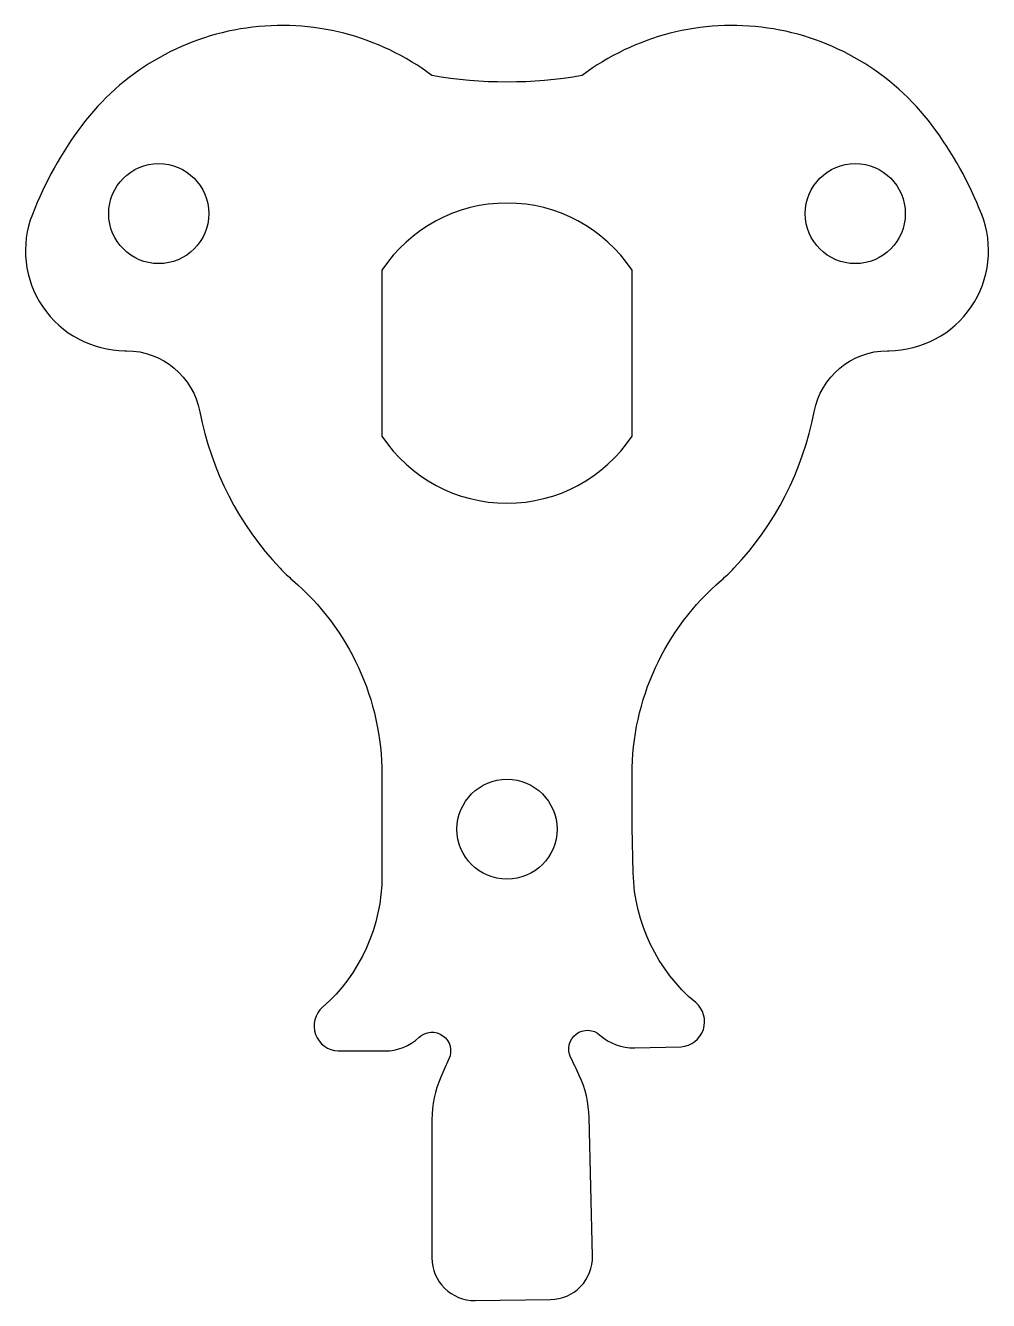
# Model space of a CAD drawing. Header units: millimetres. Extents: x -14.9 to 23.6, y 0 to 51.
import ezdxf

# ---------------------------------------------------------------- set-up
doc = ezdxf.new("R2010")
doc.units = ezdxf.units.MM
doc.layers.get('0').update_dxf_attribs({"linetype": 'CONTINUOUS'})

msp = doc.modelspace()

# ---------------------------------------------------------------- linework, layer by layer
for points in [[(19.553, 37.995), (19.62, 37.996, 0.525794), (23.322, 43.449, 0.068042), (21.346, 47, 0.414214), (7.346, 49, -0.087559), (1.346, 49, 0.414214), (-12.654, 47, 0.068042), (-14.629, 43.449, 0.525794), (-10.927, 37.996), (-10.86, 37.995, -0.358249), (-7.932, 35.558, 0.143567), (-4.724, 29.299, 0.025553), (-4.225, 28.823, -0.218654), (-0.654, 21.048), (-0.654, 17, -0.215285), (-3.024, 11.749, 0.677444), (-2.4, 10), (-0.541, 10, 0.191401), (0.832, 10.545, -0.825475), (2.027, 9.685, 0.005827), (1.698, 8.952, 0.102802), (1.346, 7.258), (1.346, 1.721, 0.417813), (3.067, 0.021), (6.087, 0.058, 0.417813), (7.766, 1.8), (7.63, 7.335, 0.102802), (7.237, 9.02, 0.005827), (6.89, 9.745, -0.825475), (8.064, 10.634, 0.191401), (9.45, 10.123), (11.308, 10.168, 0.677444), (11.889, 11.932, -0.215285), (9.391, 17.123), (9.346, 18.927), (9.346, 21.048, -0.218654), (12.917, 28.823, 0.025553), (13.416, 29.299, 0.143567), (16.625, 35.558, -0.358249)], [(9.346, 41.217, 0.536675), (-0.654, 41.217), (-0.654, 34.583, 0.536675), (9.346, 34.583)]]:
    msp.add_lwpolyline(points, format="xyb", close=True)
for centre in [(-9.577, 43.479), (18.27, 43.479), (4.346, 18.865)]:
    msp.add_circle(centre, 2)

doc.saveas('drawing.dxf')
